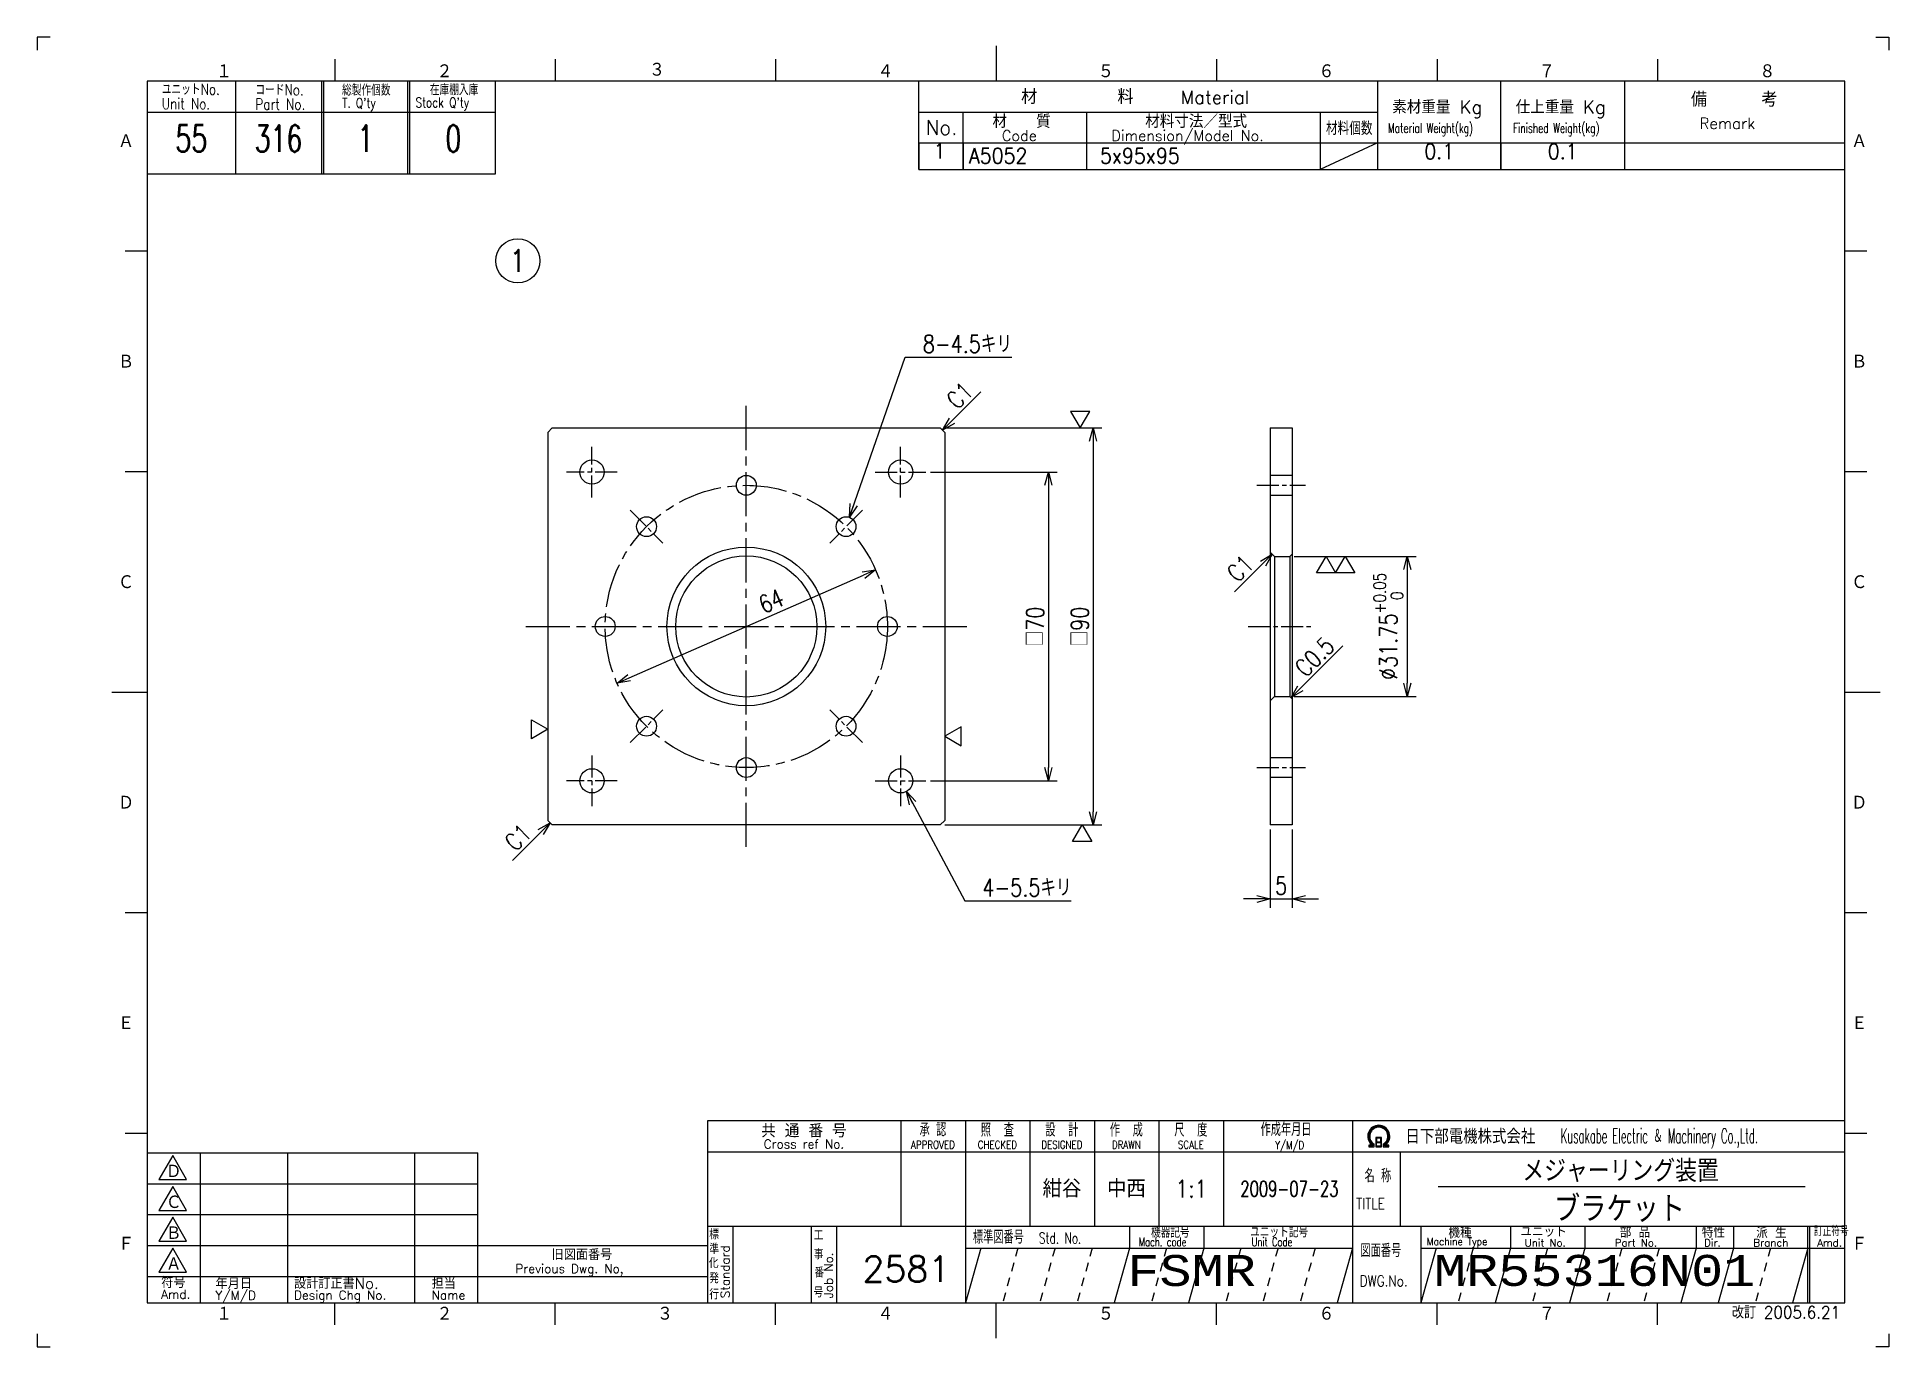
# Model space of a CAD drawing. Extents: x 0 to 420, y 0 to 297.
import ezdxf
from ezdxf.enums import TextEntityAlignment as Align

# ---------------------------------------------------------------- set-up
doc = ezdxf.new("R2010")
doc.units = 0
for name, pattern in [('GEN3A', [3.5, 2, -1.5]), ('GEN7', [15, 10, -1.5, 2, -1.5]), ('GEN7A', [7.5, 5, -0.75, 1, -0.75])]:
    doc.linetypes.add(name, pattern=pattern)
doc.layers.get('0').update_dxf_attribs({"linetype": 'CONTINUOUS'})
doc.layers.get('DEFPOINTS').update_dxf_attribs({"linetype": 'CONTINUOUS'})
for name, color, linetype in [('2', 5, 'CONTINUOUS'), ('4', 3, 'CONTINUOUS'), ('5', 3, 'CONTINUOUS'), ('6', 52, 'CONTINUOUS'), ('7', 4, 'GEN7'), ('7A', 4, 'GEN7A'), ('8', 1, 'CONTINUOUS'), ('RAHM2', 1, 'CONTINUOUS'), ('RAHM3', 52, 'CONTINUOUS')]:
    doc.layers.add(name, color=color, linetype=linetype)
doc.styles.add('DIMENSION', font='monotxt.shx', dxfattribs={"bigfont": 'bigfont.shx'})
doc.styles.get("Standard").update_dxf_attribs({"font": 'romans.shx', "width": 0.8, "bigfont": 'extfont.shx'})
doc.dimstyles.new('GEN-ISO', dxfattribs={"dimtxt": 4, "dimasz": 3, "dimexe": 2, "dimexo": 1, "dimgap": 1, "dimtad": 3, "dimdec": 3, "dimrnd": 0.01, "dimdsep": 46, "dimtxsty": 'Standard', "dimblk": 'OPEN30', "dimcen": 0, "dimclrt": 52, "dimadec": 3, "dimazin": 2, "dimtp": 0.1, "dimtm": 0.1, "dimtfac": 0.6, "dimtdec": 3, "dimtmove": 2, "dimatfit": 3, "dimldrblk": 'OPEN30', "dimfxl": 1, "dimarcsym": 0})
doc.dimstyles.new('GEN-ISO$3', dxfattribs={"dimtxt": 4, "dimasz": 3, "dimexe": 2, "dimexo": 1, "dimgap": 1, "dimtad": 1, "dimdec": 3, "dimrnd": 0.01, "dimdsep": 46, "dimtxsty": 'Standard', "dimblk": 'OPEN30', "dimcen": 0, "dimclrt": 52, "dimadec": 3, "dimazin": 2, "dimtp": 0.1, "dimtm": 0.1, "dimtfac": 0.6, "dimtdec": 3, "dimtmove": 0, "dimatfit": 0, "dimldrblk": 'OPEN30', "dimfxl": 1, "dimarcsym": 0})

# ---------------------------------------------------------------- blocks, each defined once
blk = doc.blocks.new('1A3ﾌﾞﾋﾝ')
at = {"layer": 'RAHM2', "color": 5, "linetype": 'Continuous'}
for p, q in [((3, 297), (0, 297)), ((0, 297), (0, 294)), ((217.5, 295), (217.5, 287)), ((417, 297), (420, 297)), ((420, 297), (420, 294)), ((67.5, 292), (67.5, 287)), ((117.5, 292), (117.5, 287)), ((167.5, 292), (167.5, 287)), ((267.5, 292), (267.5, 287)), ((317.5, 292), (317.5, 287)), ((367.5, 292), (367.5, 287)), ((410, 287), (25, 287)), ((25, 287), (25, 10)), ((104, 266), (104, 287)), ((410, 10), (410, 287)), ((25, 266), (64.5, 266)), ((64.5, 266), (104, 266)), ((20, 248.5), (25, 248.5)), ((410, 248.5), (415, 248.5)), ((20, 198.5), (25, 198.5)), ((410, 198.5), (415, 198.5)), ((17, 148.5), (25, 148.5)), ((410, 148.5), (418, 148.5)), ((20, 98.5), (25, 98.5)), ((410, 98.5), (415, 98.5)), ((20, 48.5), (25, 48.5)), ((410, 48.5), (415, 48.5)), ((25, 10), (410, 10)), ((67.5, 5), (67.5, 10)), ((117.5, 5), (117.5, 10)), ((217.5, 2), (217.5, 10)), ((267.5, 5), (267.5, 10)), ((317.5, 5), (317.5, 10)), ((367.5, 5), (367.5, 10)), ((0, 3), (0, 0)), ((0, 0), (3, 0)), ((420, 0), (417, 0)), ((420, 3), (420, 0))]:
    blk.add_line(p, q, dxfattribs=at)
at = {"layer": 'RAHM2', "color": 7, "linetype": 'Continuous'}
for p, q in [((45, 287), (45, 266)), ((64.5, 287), (64.5, 266)), ((65, 287), (65, 266)), ((84, 287), (84, 266)), ((84.5, 287), (84.5, 266)), ((200, 267), (200, 287)), ((304, 287), (304, 267)), ((332, 267), (332, 287)), ((360, 287), (360, 267)), ((25, 280), (64.5, 280)), ((64.5, 280), (104, 280)), ((200, 280), (304, 280)), ((210, 267), (210, 280)), ((238, 280), (238, 267)), ((291, 280), (291, 267)), ((200, 273), (410, 273)), ((304, 273), (291, 267)), ((200, 267), (410, 267)), ((195.93, 51.26), (195.93, 27.42)), ((210.55, 51.26), (210.55, 10)), ((225.18, 51.26), (225.18, 27.42)), ((239.8, 51.26), (239.8, 27.42)), ((254.43, 51.26), (254.43, 27.42)), ((269.05, 51.26), (269.05, 27.42)), ((298.3, 51.26), (298.3, 10)), ((25, 44), (100, 44)), ((37, 44), (37, 10)), ((56.8, 44), (56.8, 10)), ((85.6, 44), (85.6, 10)), ((100, 10), (100, 44)), ((152.05, 44.26), (410, 44.26)), ((269.05, 44.26), (269.05, 27.42)), ((298.3, 44.26), (298.3, 44.26)), ((309.17, 44.26), (309.17, 27.42)), ((25, 37), (100, 37)), ((25, 30), (100, 30)), ((152.05, 27.42), (410, 27.42)), ((157.77, 27.42), (157.77, 10)), ((175.59, 27.42), (175.59, 10)), ((181.3, 27.42), (181.3, 10)), ((247.73, 27.42), (247.73, 22.42)), ((264.59, 27.42), (264.59, 22.42)), ((313.83, 27.42), (313.83, 10)), ((334.15, 27.42), (334.15, 22.42)), ((351, 27.42), (351, 22.42)), ((376.29, 27.42), (376.29, 22.42)), ((384.72, 27.42), (384.72, 22.42)), ((401.57, 10), (401.57, 27.42)), ((402.07, 10), (402.07, 27.42)), ((25, 23), (100, 23)), ((100, 23), (152.05, 23)), ((210.55, 22.42), (298.3, 22.42)), ((313.83, 22.42), (410, 22.42)), ((25, 16), (100, 16)), ((100, 16), (152.05, 16)), ((167.5, 5), (167.5, 10))]:
    blk.add_line(p, q, dxfattribs=at)
at = {"layer": 'RAHM2', "color": 3, "linetype": 'Continuous'}
for p, q in [((317.73, 36.35), (401.03, 36.35)), ((214.02, 22.42), (210.55, 10)), ((247.73, 22.42), (244.26, 10)), ((264.59, 22.42), (261.12, 10)), ((298.3, 22.42), (294.83, 10)), ((334.15, 22.42), (330.68, 10)), ((351, 22.42), (347.54, 10)), ((376.29, 22.42), (372.82, 10)), ((384.72, 22.42), (381.25, 10))]:
    blk.add_line(p, q, dxfattribs=at)
at = {"layer": 'RAHM2', "color": 3, "linetype": 'GEN3A'}
for p, q in [((222.44, 22.42), (218.98, 10)), ((230.87, 22.42), (227.41, 10)), ((239.3, 22.42), (235.84, 10)), ((256.16, 22.42), (252.69, 10)), ((273.01, 22.42), (269.55, 10)), ((281.44, 22.42), (277.98, 10)), ((289.87, 22.42), (286.41, 10)), ((325.72, 22.42), (322.25, 10)), ((342.57, 22.42), (339.11, 10)), ((359.43, 22.42), (355.97, 10)), ((367.86, 22.42), (364.39, 10)), ((393.14, 22.42), (389.68, 10))]:
    blk.add_line(p, q, dxfattribs=at)
at = {"layer": 'RAHM2', "color": 5, "linetype": 'Continuous'}
blk.add_lwpolyline([(410, 51.26), (152.05, 51.26), (152.05, 10)], dxfattribs=at)
at = {"layer": 'RAHM2', "color": 7, "linetype": 'Continuous'}
for points in [[(303.62, 47.51), (303.62, 45.4), (304.92, 45.4), (304.92, 47.51), (303.62, 47.51)], [(303.77, 47.36), (303.77, 46.53), (304.77, 46.53), (304.77, 47.36), (303.77, 47.36)], [(304.77, 46.38), (304.77, 45.55), (303.77, 45.55), (303.77, 46.38), (304.77, 46.38)], [(302.02, 45.4), (303.22, 45.4), (303.22, 46.01)], [(302.02, 45.58), (302.97, 45.58), (302.97, 45.91)], [(302.72, 45.82), (302.72, 45.75), (302.02, 45.75), (302.02, 45.4)], [(305.32, 45.98), (305.32, 45.4), (306.58, 45.4), (306.58, 45.75), (305.85, 45.75), (305.85, 45.8)], [(305.57, 45.87), (305.57, 45.58), (306.58, 45.58)]]:
    blk.add_lwpolyline(points, dxfattribs=at)
for points in [[(30.79, 43.41), (27.65, 37.97), (33.92, 37.97)], [(30.79, 36.41), (27.65, 30.97), (33.92, 30.97)], [(30.79, 29.41), (27.65, 23.97), (33.92, 23.97)], [(30.79, 22.41), (27.65, 16.97), (33.92, 16.97)]]:
    blk.add_lwpolyline(points, close=True, dxfattribs=at)
at = {"layer": 'RAHM2', "color": 3, "linetype": 'Continuous'}
for points in [[(317.29, 22.42), (313.83, 10)], [(401.57, 22.42), (401.57, 22.42), (398.11, 10)]]:
    blk.add_lwpolyline(points, dxfattribs=at)
at = {"layer": 'RAHM2', "color": 7, "linetype": 'Continuous'}
for radius, start, end in [(2.5, 308.2706, 230.8952), (2.28, 303.9949, 234.4013), (2.06, 299.8294, 238.4756)]:
    blk.add_arc((304.3, 47.76), radius, start, end, dxfattribs=at)
at = {"layer": '4', "width": 0.9}
blk.add_text('改訂 2005.6.21', height=2.8, dxfattribs=at).set_placement((408.91, 6.44), align=Align.RIGHT)
at = {"layer": 'RAHM2', "color": 5, "linetype": 'Continuous'}
for s, p in [('１', (40.6, 287.58)), ('２', (90.6, 287.58)), ('４', (190.6, 287.58)), ('５', (240.6, 287.58)), ('６', (290.6, 287.58)), ('７', (340.6, 287.58)), ('８', (390.6, 287.58)), ('Ａ', (18.36, 271.74)), ('Ａ', (411.44, 271.74)), ('Ｂ', (18.36, 221.74)), ('Ｂ', (411.44, 221.74)), ('Ｃ', (18.36, 171.74)), ('Ｃ', (411.44, 171.74)), ('Ｄ', (18.36, 121.74)), ('Ｄ', (411.44, 121.74)), ('Ｅ', (18.36, 71.74)), ('Ｅ', (411.44, 71.74)), ('Ｆ', (18.36, 21.74)), ('Ｆ', (411.44, 21.74)), ('１', (40.6, 5.87)), ('２', (90.6, 5.87)), ('３', (140.6, 5.87)), ('４', (190.6, 5.87)), ('５', (240.6, 5.87)), ('６', (290.6, 5.87)), ('７', (340.6, 5.87))]:
    blk.add_text(s, height=3.31, dxfattribs=at).set_placement(p)
blk.add_text('３', height=3.31, dxfattribs=at).set_placement((140.6, 289.58), align=Align.MIDDLE)
at = {"layer": 'RAHM2', "color": 7, "linetype": 'Continuous'}
for s, height, width, p in [('ユニットNo.', 2.5, 0.8, (28.29, 283.92)), ('コードNo.', 2.5, 0.8, (49.52, 283.81)), ('総製作個数', 2.5, 0.8, (69.17, 283.72)), ('在庫棚入庫', 2.5, 0.8, (89.08, 283.82)), ('Unit No.', 2.5, 0.8, (28.29, 280.64)), ('Part No.', 2.5, 0.8, (49.52, 280.53)), ("T. Q'ty", 2.2, 0.8, (69.17, 280.96)), ("Stock Q'ty", 2.2, 0.8, (85.8, 281.06)), ('材料個数', 3, 0.8, (292.32, 274.79)), ('Material Weight(kg)', 2.2, 0.68, (306.37, 275.25)), ('Finished Weight(kg)', 2.2, 0.68, (334.74, 275.25)), ('作成年月日', 3, 0.7, (277.49, 47.82)), ('Y/M/D', 1.8, 0.8, (280.79, 44.87)), ('Kusakabe Electric ＆ Machinery Co.,Ltd.', 3.3108, 0.5, (345.56, 46.19)), ('名 称', 3, 0.7, (301.06, 37.33)), ('TITLE', 2.5, 0.8, (299.18, 31.25)), ('標準図番号', 3, 0.7, (212.26, 23.44)), ('Std. No.', 2.5, 0.7, (227.23, 23.44)), ('機器記号', 2.5, 0.7, (252.65, 24.77)), ('ユニット記号', 2.5, 0.7, (275.14, 24.85)), ('訂正符号', 2, 0.7, (403.01, 25.16)), ('Mach. code', 2, 0.7, (249.86, 22.83)), ('Unit Code', 2, 0.7, (275.45, 22.83)), ('図面番号', 3, 0.7, (300.15, 20.37)), ('Machine Type', 1.7, 0.9, (315.15, 23.05))]:
    blk.add_text(s, height=height, dxfattribs=dict(at, width=width)).set_placement(p)
for s, height, p in [('材\u3000\u3000\u3000\u3000\u3000料', 3.311, (223.18, 281.82)), ('Material', 3, (259.34, 281.82)), ('素材重量 Kg', 3, (307.35, 279.63)), ('仕上重量 Kg', 3, (335.35, 279.63)), ('備     考', 3.311, (375.08, 281.21)), ('No.', 3.311, (201.5, 274.82)), ('材\u3000\u3000質', 3, (216.68, 276.39)), ('材料寸法／型式', 3, (251.33, 276.39)), ('Remark', 2.5, (377.03, 276.16)), ('Code', 2.4, (218.82, 273.45)), ('Dimension/Model No.', 2.4, (243.65, 273.45)), ('Ｄ', 3.2, (29.23, 38.2)), ('Ｃ', 3.2, (29.23, 31.2)), ('Ｂ', 3.2, (29.23, 24.2)), ('標', 2, (152.44, 24.43)), ('工', 2, (176.15, 24.24)), ('機種', 2.4, (320.08, 24.76)), ('ユニット', 2.4, (336.39, 24.96)), ('部 品', 2.4, (358.93, 24.79)), ('特性', 2.4, (377.55, 24.78)), ('派 生', 2.4, (389.89, 24.72)), ('旧図面番号', 2.5, (116.71, 19.69)), ('準', 2, (152.47, 21.11)), ('事', 2, (176.17, 19.92)), ('Unit No.', 1.7, (337.39, 22.76)), ('Part No.', 1.7, (357.81, 22.76)), ('Dir.', 1.7, (378.09, 22.76)), ('Branch', 1.7, (389.24, 22.76)), ('Amd.', 1.7, (403.74, 22.76)), ('Ａ', 3.2, (29.23, 17.2)), ('Previous Dwg. No,', 2, (108.5, 16.75)), ('化', 2, (152.37, 17.95)), ('番', 2, (176.31, 15.76)), ('Amd.', 2, (28.17, 10.93)), ('符号', 2.5, (28.17, 13.37)), ('Y/M/D', 2, (40.49, 10.7)), ('年月日', 2.5, (40.49, 13.14)), ('設計訂正書No.', 2.5, (58.29, 13.18)), ('Design Chg No.', 2, (58.29, 10.75)), ('担当', 2.5, (89.5, 13.18)), ('Name', 2, (89.5, 10.75)), ('行', 2, (152.46, 10.82)), ('発', 2, (152.46, 14.47)), ('号', 2, (176.11, 11.28))]:
    blk.add_text(s, height=height, dxfattribs=at).set_placement(p)
for s, height, p in [('共 通 番 号', 3, (173.93, 49.14)), ('Cross ref No.', 2, (173.93, 46.01))]:
    blk.add_text(s, height=height, dxfattribs=at).set_placement(p, align=Align.MIDDLE)
for s, height, width, p in [('承 認', 3, 0.7, (203.18, 49.35)), ('照  査', 3, 0.7, (217.8, 49.35)), ('設  計', 3, 0.7, (232.43, 49.35)), ('作  成', 3, 0.7, (247.05, 49.35)), ('尺  度', 3, 0.7, (261.67, 49.35)), ('APPROVED', 1.8, 0.8, (203.18, 45.85)), ('CHECKED', 1.8, 0.8, (217.8, 45.85)), ('DESIGNED', 1.8, 0.8, (232.43, 45.85)), ('DRAWN', 1.8, 0.8, (247.05, 45.85)), ('SCALE', 1.8, 0.8, (261.67, 45.85)), ('DWG.No.', 2.5, 0.8, (305.41, 14.96))]:
    blk.add_text(s, height=height, dxfattribs=dict(at, width=width)).set_placement(p, align=Align.MIDDLE)
at = {"layer": 'RAHM2', "color": 7, "linetype": 'Continuous', "width": 0.844147}
blk.add_text('日下部電機株式会社', height=3.311, dxfattribs=at).set_placement((310.35, 46.06), (339.79, 46.06), align=Align.FIT)
at = {"layer": 'RAHM2', "color": 7, "linetype": 'Continuous'}
for s, p in [('Standard', (157.07, 11.05)), ('Job No.', (180.5, 11.05))]:
    blk.add_text(s, height=2, rotation=90, dxfattribs=at).set_placement(p)
at = {"layer": 'RAHM2', "color": 5, "linetype": 'Continuous', "width": 0.7}
for tag, p in [('HEADER3', (35, 274.01)), ('HEADER4', (54.75, 274)), ('HEADER15', (74.49, 274)), ('HEADER16', (94.43, 274))]:
    blk.add_attdef(tag, text='', height=6, dxfattribs=at).set_placement(p, align=Align.MIDDLE)
at = {"layer": 'RAHM2', "color": 7, "linetype": 'Continuous'}
blk.add_attdef('HEADER5', text='', height=2.5, dxfattribs=at).set_placement((63.69, 267.1), align=Align.BOTTOM_RIGHT)
for tag, height, width, p in [('HEADER1', 5, 0.9, (359.12, 40.15)), ('HEADER25', 3.2, 0.63, (46.91, 40.38)), ('HEADER23', 3.33, 0.8, (71.4, 40.2)), ('HEADER24', 3.5, 0.8, (92.57, 40.22)), ('HEADER7', 5, 0.8, (174.38, 35.8)), ('GEN-TITLE-SCA', 4, 0.85, (261.79, 35.85)), ('HEADER22', 3.2, 0.63, (46.91, 33.38)), ('HEADER20', 3.33, 0.8, (71.4, 33.2)), ('HEADER21', 3.5, 0.8, (92.57, 33.22)), ('HEADER2', 6, 0.9, (358.89, 31.68)), ('HEADER19', 3.2, 0.63, (46.91, 26.38)), ('HEADER17', 3.33, 0.8, (71.4, 26.2)), ('HEADER18', 3.5, 0.8, (92.57, 26.22)), ('HEADER11', 3.2, 0.63, (46.91, 19.38)), ('HEADER9', 3.33, 0.8, (71.4, 19.2)), ('HEADER10', 3.5, 0.8, (92.57, 19.22)), ('HEADER14', 3.31, 0.8, (126.54, 12.82))]:
    blk.add_attdef(tag, text='', height=height, dxfattribs=dict(at, width=width)).set_placement(p, align=Align.MIDDLE)
for tag, p in [('HEADER27', (232.45, 36.09)), ('HEADER26', (247.07, 36.09))]:
    blk.add_attdef(tag, text='', height=4, dxfattribs=at).set_placement(p, align=Align.MIDDLE)
at = {"layer": 'RAHM2', "color": 7, "linetype": 'Continuous', "width": 0.7}
blk.add_attdef('GEN-TITLE-DAT', text='', height=3.5, dxfattribs=at).set_placement((284.03, 34.1), align=Align.CENTER)
at = {"layer": 'RAHM2', "color": 5, "linetype": 'Continuous'}
blk.add_attdef('HEADER6', text='', height=5.8, dxfattribs=at).set_placement((207.09, 13.03), align=Align.BOTTOM_RIGHT)
at = {"layer": 'RAHM2', "color": 5, "linetype": 'Continuous', "style": 'DIMENSION', "width": 1.2}
for tag, p in [('HEADER13', (213.56, 11.75)), ('HEADER12', (247.26, 11.72)), ('GEN-TITLE-DWG', (316.79, 11.74))]:
    blk.add_attdef(tag, text='', height=7.02, dxfattribs=at).set_placement(p, align=Align.BOTTOM_LEFT)
at = {"layer": 'RAHM2', "color": 5, "linetype": 'Continuous', "style": 'DIMENSION'}
blk.add_attdef('HEADER8', text='', height=7.02, dxfattribs=at).set_placement((408.58, 11.71), align=Align.BOTTOM_RIGHT)
blk = doc.blocks.new('_Open30')
at = {"color": 0, "linetype": 'ByBlock', "lineweight": -2}
for p, q in [((-1, 0.27), (0, 0)), ((0, 0), (-1, -0.27)), ((0, 0), (-1, 0))]:
    blk.add_line(p, q, dxfattribs=at)
blk = doc.blocks.new('*D9')
at = {"layer": '5', "color": 0, "lineweight": -2, "transparency": 16777216}
for p, q in [((202.61, 198.36), (231.37, 198.36)), ((229.37, 195.36), (229.37, 131.36)), ((202.61, 128.36), (231.37, 128.36))]:
    blk.add_line(p, q, dxfattribs=at)
at = {"layer": 'DEFPOINTS', "color": 0, "transparency": 16777216}
for p in [(201.61, 198.36), (201.61, 128.36), (229.37, 128.36)]:
    blk.add_point(p, dxfattribs=at)
at = {"layer": '5', "color": 0, "lineweight": -2, "transparency": 16777216, "xscale": 3, "yscale": 3, "zscale": 3}
for p, rotation in [((229.37, 198.36), 90), ((229.37, 128.36), 270)]:
    blk.add_blockref('_Open30', p, dxfattribs=dict(at, rotation=rotation))
at = {"layer": '5', "color": 52, "transparency": 16777216, "insert": (226.37, 163.36), "char_height": 4, "attachment_point": 5, "rotation": 90}
blk.add_mtext('□70', dxfattribs=at)
blk = doc.blocks.new('*D10')
at = {"layer": '5', "color": 0, "lineweight": -2, "transparency": 16777216}
for p, q in [((205.86, 208.36), (241.5, 208.36)), ((239.5, 205.36), (239.5, 121.36)), ((205.86, 118.36), (241.5, 118.36))]:
    blk.add_line(p, q, dxfattribs=at)
at = {"layer": 'DEFPOINTS', "color": 0, "transparency": 16777216}
for p in [(204.86, 208.36), (204.86, 118.36), (239.5, 118.36)]:
    blk.add_point(p, dxfattribs=at)
at = {"layer": '5', "color": 0, "lineweight": -2, "transparency": 16777216, "xscale": 3, "yscale": 3, "zscale": 3}
for p, rotation in [((239.5, 208.36), 90), ((239.5, 118.36), 270)]:
    blk.add_blockref('_Open30', p, dxfattribs=dict(at, rotation=rotation))
at = {"layer": '5', "color": 52, "transparency": 16777216, "insert": (236.5, 163.36), "char_height": 4, "attachment_point": 5, "rotation": 90}
blk.add_mtext('□90', dxfattribs=at)
blk = doc.blocks.new('*D11')
at = {"layer": '5', "color": 0, "lineweight": -2, "transparency": 16777216}
blk.add_line((134.29, 151.74), (187.43, 174.98), dxfattribs=at)
at = {"layer": 'DEFPOINTS', "color": 0, "transparency": 16777216}
for p in [(190.17, 176.18), (131.54, 150.54)]:
    blk.add_point(p, dxfattribs=at)
at = {"layer": '5', "color": 0, "lineweight": -2, "transparency": 16777216, "xscale": 3, "yscale": 3, "zscale": 3}
for p, rotation in [((190.17, 176.18), 23.62053279309592), ((131.54, 150.54), 203.6205327930959)]:
    blk.add_blockref('_Open30', p, dxfattribs=dict(at, rotation=rotation))
at = {"layer": '5', "color": 52, "transparency": 16777216, "insert": (166.51, 169.11), "char_height": 4, "attachment_point": 5, "rotation": 23.6205}
blk.add_mtext('64', dxfattribs=at)
blk = doc.blocks.new('*D12')
at = {"layer": '5', "color": 0, "lineweight": -2, "transparency": 16777216}
for p, q in [((285.14, 179.24), (312.75, 179.24)), ((310.75, 176.24), (310.75, 150.49)), ((285.14, 147.49), (312.75, 147.49))]:
    blk.add_line(p, q, dxfattribs=at)
at = {"layer": 'DEFPOINTS', "color": 0, "transparency": 16777216}
for p in [(284.14, 179.24), (284.14, 147.49), (310.75, 147.49)]:
    blk.add_point(p, dxfattribs=at)
at = {"layer": '5', "color": 0, "lineweight": -2, "transparency": 16777216, "xscale": 3, "yscale": 3, "zscale": 3}
for p, rotation in [((310.75, 179.24), 90), ((310.75, 147.49), 270)]:
    blk.add_blockref('_Open30', p, dxfattribs=dict(at, rotation=rotation))
at = {"layer": '5', "color": 52, "transparency": 16777216, "insert": (306.48, 163.36), "char_height": 4, "attachment_point": 5, "rotation": 90}
blk.add_mtext('\\A1;%%c31.75{\\H0.7x;\\S+0.05^   0;}', dxfattribs=at)
blk = doc.blocks.new('*D13')
at = {"layer": '5', "color": 0, "lineweight": -2, "transparency": 16777216}
for p, q in [((279.64, 117.36), (279.64, 99.57)), ((284.64, 117.36), (284.64, 99.57)), ((276.64, 101.57), (273.64, 101.57)), ((279.64, 101.57), (284.64, 101.57)), ((287.64, 101.57), (290.64, 101.57))]:
    blk.add_line(p, q, dxfattribs=at)
at = {"layer": 'DEFPOINTS', "color": 0, "transparency": 16777216}
for p in [(279.64, 118.36), (284.64, 118.36), (284.64, 101.57)]:
    blk.add_point(p, dxfattribs=at)
at = {"layer": '5', "color": 0, "lineweight": -2, "transparency": 16777216, "xscale": 3, "yscale": 3, "zscale": 3}
blk.add_blockref('_Open30', (279.64, 101.57), dxfattribs=at)
at = {"layer": '5', "color": 0, "lineweight": -2, "transparency": 16777216, "xscale": 3, "yscale": 3, "zscale": 3, "rotation": 180}
blk.add_blockref('_Open30', (284.64, 101.57), dxfattribs=at)
at = {"layer": '5', "color": 52, "transparency": 16777216, "insert": (282.14, 104.57), "char_height": 4, "attachment_point": 5}
blk.add_mtext('5', dxfattribs=at)
blk = doc.blocks.new('STDBUHIN')
at = {"color": 7}
for p, q in [((0, 0), (0, -6)), ((10, 0), (10, -6)), ((38, 0), (38, -6)), ((91, 0), (91, -6)), ((104, 0), (104, -6)), ((132, 0), (132, -6)), ((160, 0), (160, -6)), ((0, -6), (210, -6))]:
    blk.add_line(p, q, dxfattribs=at)
at = {"layer": 'RAHM3', "color": 7, "width": 0.9}
for tag, p in [('1GENST', (4.710911, -4.609434)), ('4GENST', (96.434633, -4.658422)), ('5GENST', (118, -4.729)), ('6GENST', (146, -4.729))]:
    blk.add_attdef(tag, text='', height=3.5, dxfattribs=at).set_placement(p, align=Align.BOTTOM_CENTER)
at = {"layer": 'RAHM3', "color": 7}
for tag, p, width in [('2GENST', (11.373533, -4.658422), 0.8), ('3GENST', (41.070972, -4.658422), 0.8), ('7GENST', (162.759538, -4.671383), 0.9)]:
    blk.add_attdef(tag, p, '', height=3.5, dxfattribs=dict(at, width=width))
blk = doc.blocks.new('GENBALLOON1')
blk.add_circle((0, 0), 5)
at = {"flags": 1}
blk.add_attdef('GEN_PARENT', text='', height=2.5, dxfattribs=at).set_placement((0, 0), align=Align.MIDDLE)
blk.add_attdef('REF_NO', text='', height=3.5).set_placement((0, 0), align=Align.MIDDLE)
at = {"color": 7, "flags": 1}
for tag, p in [('5GENINF', (6.43, 0.96)), ('6GENINF', (6.43, 0.63)), ('7GENINF', (6.43, 0.3)), ('8GENINF', (6.43, -0.04)), ('9GENINF', (6.43, -0.37)), ('3GENINF', (6.43, -2.34)), ('4GENINF', (6.43, -2.67)), ('10GENINF', (6.43, -0.7)), ('11GENINF', (6.43, -1)), ('12GENINF', (6.43, -1.34)), ('13GENINF', (6.43, -1.67)), ('14GENINF', (6.43, -2)), ('15GENINF', (6.43, -3)), ('16GENINF', (6.43, -3.34)), ('17GENINF', (6.43, -3.7)), ('18GENINF', (6.43, -4.04)), ('19GENINF', (6.43, -4.37)), ('20GENINF', (6.43, -4.7)), ('21GENINF', (6.43, -5.04)), ('22GENINF', (6.43, -5.37))]:
    blk.add_attdef(tag, p, '', height=0.2, dxfattribs=at)

msp = doc.modelspace()

# ---------------------------------------------------------------- linework, layer by layer
at = {"layer": '2'}
for p, q in [((115.8555, 207.3612), (116.8555, 208.3612)), ((115.8555, 207.3612), (115.8555, 119.3612)), ((116.8555, 208.3612), (204.8555, 208.3612)), ((204.8555, 208.3612), (205.8555, 207.3612)), ((205.8555, 207.3612), (205.8555, 119.3612)), ((279.6441, 208.3612), (279.6441, 118.3612)), ((279.6441, 208.3612), (284.6441, 208.3612)), ((284.6441, 208.3612), (284.6441, 118.3612)), ((284.6441, 197.6112), (279.6441, 197.6112)), ((279.6441, 193.1112), (284.6441, 193.1112)), ((280.6441, 179.2362), (279.6441, 180.2362)), ((280.6441, 179.2362), (284.1441, 179.2362)), ((280.6441, 179.2362), (280.6441, 147.4862)), ((284.1441, 179.2362), (284.6441, 179.7362)), ((284.1441, 179.2362), (284.1441, 147.4862)), ((280.6441, 147.4862), (279.6441, 146.4862)), ((280.6441, 147.4862), (284.1441, 147.4862)), ((284.1441, 147.4862), (284.6441, 146.9862)), ((279.6441, 133.6112), (284.6441, 133.6112)), ((284.6441, 129.1112), (279.6441, 129.1112)), ((116.8555, 118.3612), (115.8555, 119.3612)), ((204.8555, 118.3612), (116.8555, 118.3612)), ((205.8555, 119.3612), (204.8555, 118.3612)), ((284.6441, 118.3612), (279.6441, 118.3612))]:
    msp.add_line(p, q, dxfattribs=at)
for centre, radius in [((125.8555, 198.3612), 2.75), ((160.8555, 195.3612), 2.25), ((195.8555, 198.3612), 2.75), ((138.2281, 185.9886), 2.25), ((183.4829, 185.9886), 2.25), ((160.8555, 163.3612), 18), ((160.8555, 163.3612), 16), ((128.8555, 163.3612), 2.25), ((192.8555, 163.3612), 2.25), ((138.2281, 140.7338), 2.25), ((183.4829, 140.7338), 2.25), ((125.8555, 128.3612), 2.75), ((160.8555, 131.3612), 2.25), ((195.8555, 128.3612), 2.75)]:
    msp.add_circle(centre, radius, dxfattribs=at)
at = {"layer": '7'}
for p, q in [((160.8555, 113.3612), (160.8555, 213.3612)), ((110.8555, 163.3612), (210.8555, 163.3612))]:
    msp.add_line(p, q, dxfattribs=at)
msp.add_circle((160.8555, 163.3612), 32, dxfattribs=at)
at = {"layer": '7A'}
for p, q in [((125.8555, 192.6112), (125.8555, 204.1112)), ((195.8555, 192.6112), (195.8555, 204.1112)), ((131.6055, 198.3612), (120.1055, 198.3612)), ((190.1055, 198.3612), (201.6055, 198.3612)), ((276.6441, 195.3612), (287.6441, 195.3612)), ((134.5158, 189.701), (141.9404, 182.2763)), ((187.1952, 189.701), (179.7706, 182.2763)), ((274.6441, 163.3612), (289.6441, 163.3612)), ((134.5158, 137.0215), (141.9404, 144.4461)), ((187.1952, 137.0215), (179.7706, 144.4461)), ((125.8555, 134.1112), (125.8555, 122.6112)), ((195.8555, 134.1112), (195.8555, 122.6112)), ((276.6441, 131.3612), (287.6441, 131.3612)), ((131.6055, 128.3612), (120.1055, 128.3612)), ((190.1055, 128.3612), (201.6055, 128.3612))]:
    msp.add_line(p, q, dxfattribs=at)
at = {"layer": '8'}
for points in [[(236.5729, 208.3612), (238.7379, 212.1112), (234.4079, 212.1112), (236.5729, 208.3612)], [(292.3361, 179.2362), (294.5011, 175.4862), (290.1711, 175.4862), (292.3361, 179.2362)], [(296.6661, 179.2362), (298.8311, 175.4862), (294.5011, 175.4862), (296.6661, 179.2362)], [(115.8555, 140.0356), (112.1055, 137.8706), (112.1055, 142.2006), (115.8555, 140.0356)], [(205.8555, 138.4606), (209.6055, 136.2956), (209.6055, 140.6256), (205.8555, 138.4606)], [(237.023, 118.3612), (239.188, 114.6112), (234.858, 114.6112), (237.023, 118.3612)]]:
    msp.add_lwpolyline(points, close=True, dxfattribs=at)

# ---------------------------------------------------------------- block references
at = {"layer": '2'}
msp.add_blockref('1A3ﾌﾞﾋﾝ', (0, 0), dxfattribs=at).add_auto_attribs({'GEN-TITLE-DWG': 'MR55316N01', 'GEN-TITLE-DAT': '2009-07-23', 'GEN-TITLE-SCA': '1:1', 'HEADER1': 'メジャーリング装置', 'HEADER2': 'ブラケット', 'HEADER3': '55', 'HEADER4': '316', 'HEADER6': '2581', 'HEADER12': 'FSMR', 'HEADER15': '1', 'HEADER16': '0', 'HEADER27': '紺谷', 'HEADER26': '中西'})
at = {"layer": '5'}
ref = msp.add_blockref('GENBALLOON1', (109.0307, 246.2676), dxfattribs=at)
ref.add_attrib('REF_NO', '1', dxfattribs={"color": 7, "height": 5, "width": 0.9}).set_placement((109.0307, 246.2676), align=Align.MIDDLE_CENTER)
at = {"layer": 'RAHM2'}
ref = msp.add_blockref('STDBUHIN', (200, 273), dxfattribs=at)
ref.add_attrib('1GENST', '1', dxfattribs={"layer": 'RAHM3', "color": 7, "height": 3.5, "width": 0.9}).set_placement((204.711, 268.3906), align=Align.BOTTOM_CENTER)
ref.add_attrib('2GENST', 'A5052', (211.3736, 268.3416), dxfattribs={"layer": 'RAHM3', "color": 7, "height": 3.5, "width": 0.9})
ref.add_attrib('3GENST', '5x95x95', (241.071, 268.3416), dxfattribs={"layer": 'RAHM3', "color": 7, "height": 3.5, "width": 0.9})
ref.add_attrib('5GENST', '0.1', dxfattribs={"layer": 'RAHM3', "color": 7, "height": 3.5, "width": 0.9}).set_placement((318, 268.271), align=Align.BOTTOM_CENTER)
ref.add_attrib('6GENST', '0.1', dxfattribs={"layer": 'RAHM3', "color": 7, "height": 3.5, "width": 0.9}).set_placement((346, 268.271), align=Align.BOTTOM_CENTER)

# ---------------------------------------------------------------- texts
at = {"layer": '5', "color": 52, "char_height": 4, "attachment_point": 7}
for s, insert in [('8-4.5キリ', (200.8931, 225.4104)), ('4-5.5キリ', (214.4012, 102.1656))]:
    msp.add_mtext(s, dxfattribs=dict(at, insert=insert))
at = {"layer": '6', "width": 0.8}
for s, p in [('C1', (208.6968, 212.3574)), ('C1', (272.2986, 173.1199)), ('C0.5', (287.7355, 151.6074)), ('C1', (108.5099, 112.1199))]:
    msp.add_text(s, height=4, rotation=45, dxfattribs=at).set_placement(p)

# ---------------------------------------------------------------- dimensions: what is measured, and where the dimension line sits
at = {"layer": '5'}
for base, p1, p2, picture, middle in [((239.4983, 118.3612), (204.8555, 208.3612), (204.8555, 118.3612), '*D10', (236.4983, 163.3612)), ((229.3719, 128.3612), (201.6055, 198.3612), (201.6055, 128.3612), '*D9', (226.3719, 163.3612))]:
    dim = msp.add_linear_dim(base=base, p1=p1, p2=p2, angle=90, dimstyle='GEN-ISO', override={"dimpost": '□<>'}, dxfattribs=at)
    dim.commit()
    dim.dimension.update_dxf_attribs({"geometry": picture, "text_midpoint": middle})
dim = msp.add_linear_dim(base=(310.745, 147.4862), p1=(284.1441, 179.2362), p2=(284.1441, 147.4862), angle=90, text='\\A1;%%c<>{\\H0.7x;\\S+0.05^   0;}', dimstyle='GEN-ISO', dxfattribs=at)
dim.commit()
dim.dimension.update_dxf_attribs({"geometry": '*D12', "text_midpoint": (306.4783, 163.3612)})
dim = msp.add_diameter_dim_2p(p1=(131.5365, 150.5396), p2=(190.1745, 176.1829), text='64', dimstyle='GEN-ISO$3', dxfattribs=at)
dim.commit()
dim.dimension.update_dxf_attribs({"geometry": '*D11', "text_midpoint": (167.7138, 166.3605), "dimtype": 163})
dim = msp.add_linear_dim(base=(284.6441, 101.5694), p1=(279.6441, 118.3612), p2=(284.6441, 118.3612), dimstyle='GEN-ISO', dxfattribs=at)
dim.commit()
dim.dimension.update_dxf_attribs({"geometry": '*D13', "text_midpoint": (282.1441, 104.5694)})

# ---------------------------------------------------------------- leaders
at = {"layer": '5', "annotation_type": 0, "has_hookline": 1, "hookline_direction": 0, "text_width": 20.1448}
for points in [[(184.2243, 188.113), (196.8931, 224.4104), (199.8931, 224.4104)], [(197.1525, 125.9363), (210.4012, 101.1656), (213.4012, 101.1656)]]:
    msp.add_leader(points, dimstyle='GEN-ISO', override={"dimgap": 1, "dimtad": 1}, dxfattribs=at)
at = {"layer": '5'}
for points in [[(205.3555, 207.8612), (214.0339, 216.5396)], [(280.1441, 179.7362), (271.5831, 171.1752)], [(284.3941, 147.2362), (296.1367, 158.9788)], [(116.3555, 118.8612), (107.7945, 110.3002)]]:
    msp.add_leader(points, dimstyle='GEN-ISO', override={"dimgap": 1, "dimtad": 1}, dxfattribs=at)

doc.saveas('drawing.dxf')
